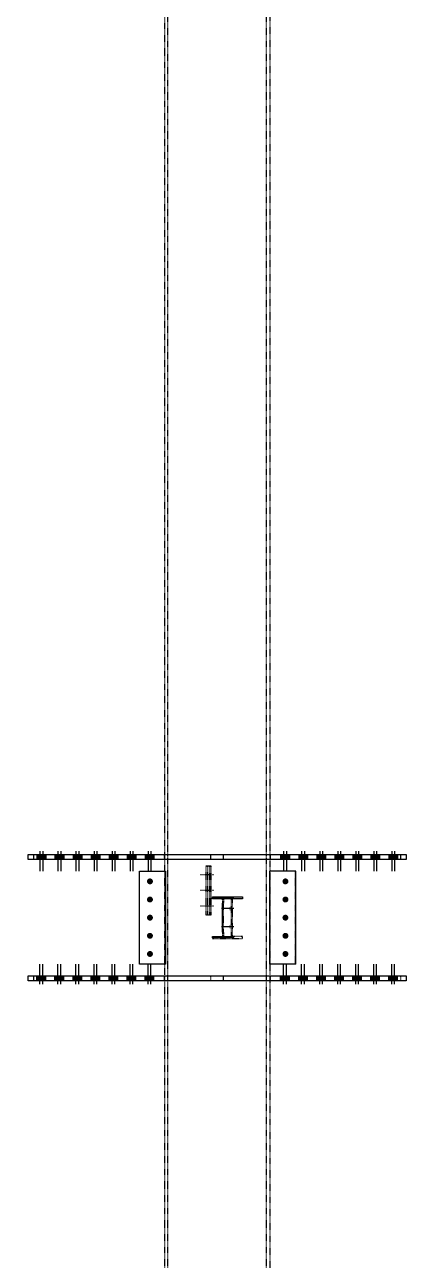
# Model space of a CAD drawing. Header units: millimetres. Extents: x 15962 to 71432, y 9666 to 72266.
# Drawn here: x 24812 to 26285, y 32844 to 37613 of the extents above; entities that cross this region are included whole.
import ezdxf

# ---------------------------------------------------------------- set-up
doc = ezdxf.new("R2010")
doc.units = ezdxf.units.MM
doc.header["$LTSCALE"] = 2
doc.linetypes.add('DXK_LINE_DOT1', pattern=[1.8814, 0.9407, -0.9407])
doc.linetypes.add('DXK_LINE_DOT2', pattern=[3.9198, 1.9599, -1.9599])

msp = doc.modelspace()

# ---------------------------------------------------------------- hatches: boundary and pattern name
at = {"linetype": 'Continuous'}
for points in [[(24859.2068, 34391.288), (24882.2068, 34391.288), (24882.2068, 34410.288), (24859.2068, 34410.288)], [(24869.9269, 34391.288), (24892.9269, 34391.288), (24892.9269, 34410.288), (24869.9269, 34410.288)], [(24928.8035, 34391.288), (24951.8035, 34391.288), (24951.8035, 34410.288), (24928.8035, 34410.288)], [(24939.5235, 34391.288), (24962.5235, 34391.288), (24962.5235, 34410.288), (24939.5235, 34410.288)], [(24998.4001, 34391.288), (25021.4001, 34391.288), (25021.4001, 34410.288), (24998.4001, 34410.288)], [(25009.1201, 34391.288), (25032.1201, 34391.288), (25032.1201, 34410.288), (25009.1201, 34410.288)], [(25067.9967, 34391.288), (25090.9967, 34391.288), (25090.9967, 34410.288), (25067.9967, 34410.288)], [(25078.7167, 34391.288), (25101.7167, 34391.288), (25101.7167, 34410.288), (25078.7167, 34410.288)], [(25137.5933, 34391.288), (25160.5933, 34391.288), (25160.5933, 34410.288), (25137.5933, 34410.288)], [(25148.3133, 34391.288), (25171.3133, 34391.288), (25171.3133, 34410.288), (25148.3133, 34410.288)], [(25207.1899, 34391.288), (25230.1899, 34391.288), (25230.1899, 34410.288), (25207.1899, 34410.288)], [(25217.91, 34391.288), (25240.91, 34391.288), (25240.91, 34410.288), (25217.91, 34410.288)], [(25276.7866, 34391.288), (25299.7866, 34391.288), (25299.7866, 34410.288), (25276.7866, 34410.288)], [(25287.5066, 34391.288), (25310.5066, 34391.288), (25310.5066, 34410.288), (25287.5066, 34410.288)], [(25799.9309, 34391.288), (25822.9309, 34391.288), (25822.9309, 34410.288), (25799.9309, 34410.288)], [(25810.651, 34391.288), (25833.651, 34391.288), (25833.651, 34410.288), (25810.651, 34410.288)], [(25869.5276, 34391.288), (25892.5276, 34391.288), (25892.5276, 34410.288), (25869.5276, 34410.288)], [(25880.2476, 34391.288), (25903.2476, 34391.288), (25903.2476, 34410.288), (25880.2476, 34410.288)], [(25939.1242, 34391.288), (25962.1242, 34391.288), (25962.1242, 34410.288), (25939.1242, 34410.288)], [(25949.8442, 34391.288), (25972.8442, 34391.288), (25972.8442, 34410.288), (25949.8442, 34410.288)], [(26008.7208, 34391.288), (26031.7208, 34391.288), (26031.7208, 34410.288), (26008.7208, 34410.288)], [(26019.4408, 34391.288), (26042.4408, 34391.288), (26042.4408, 34410.288), (26019.4408, 34410.288)], [(26078.3174, 34391.288), (26101.3174, 34391.288), (26101.3174, 34410.288), (26078.3174, 34410.288)], [(26089.0374, 34391.288), (26112.0374, 34391.288), (26112.0374, 34410.288), (26089.0374, 34410.288)], [(26147.914, 34391.288), (26170.914, 34391.288), (26170.914, 34410.288), (26147.914, 34410.288)], [(26158.6341, 34391.288), (26181.6341, 34391.288), (26181.6341, 34410.288), (26158.6341, 34410.288)], [(26217.5107, 34391.288), (26240.5107, 34391.288), (26240.5107, 34410.288), (26217.5107, 34410.288)], [(26228.2307, 34391.288), (26251.2307, 34391.288), (26251.2307, 34410.288), (26228.2307, 34410.288)], [(25283.9772, 34306.288), (25284.2271, 34308.679), (25284.9658, 34310.9655), (25286.161, 34313.0475), (25287.7605, 34314.8342), (25289.6944, 34316.2473), (25291.8781, 34317.2252), (25294.2163, 34317.725), (25296.6067, 34317.725), (25298.9449, 34317.2252), (25301.1287, 34316.2473), (25303.0626, 34314.8342), (25304.6621, 34313.0475), (25305.8573, 34310.9655), (25306.596, 34308.679), (25306.8458, 34306.288), (25306.596, 34303.897), (25305.8573, 34301.6105), (25304.6621, 34299.5285), (25303.0626, 34297.7418), (25301.1287, 34296.3287), (25298.9449, 34295.3509), (25296.6067, 34294.851), (25294.2163, 34294.851), (25291.8781, 34295.3509), (25289.6944, 34296.3287), (25287.7605, 34297.7418), (25286.161, 34299.5285), (25284.9658, 34301.6105), (25284.2271, 34303.897)], [(25806.9933, 34306.288), (25807.2432, 34308.679), (25807.9818, 34310.9655), (25809.1771, 34313.0475), (25810.7766, 34314.8342), (25812.7105, 34316.2473), (25814.8942, 34317.2252), (25817.2324, 34317.725), (25819.6228, 34317.725), (25821.961, 34317.2252), (25824.1448, 34316.2473), (25826.0786, 34314.8342), (25827.6782, 34313.0475), (25828.8734, 34310.9655), (25829.612, 34308.679), (25829.8619, 34306.288), (25829.612, 34303.897), (25828.8734, 34301.6105), (25827.6782, 34299.5285), (25826.0786, 34297.7418), (25824.1448, 34296.3287), (25821.961, 34295.3509), (25819.6228, 34294.851), (25817.2324, 34294.851), (25814.8942, 34295.3509), (25812.7105, 34296.3287), (25810.7766, 34297.7418), (25809.1771, 34299.5285), (25807.9818, 34301.6105), (25807.2432, 34303.897)], [(25283.9772, 34236.288), (25284.2271, 34238.679), (25284.9658, 34240.9655), (25286.161, 34243.0475), (25287.7605, 34244.8342), (25289.6944, 34246.2473), (25291.8781, 34247.2252), (25294.2163, 34247.725), (25296.6067, 34247.725), (25298.9449, 34247.2252), (25301.1287, 34246.2473), (25303.0626, 34244.8342), (25304.6621, 34243.0475), (25305.8573, 34240.9655), (25306.596, 34238.679), (25306.8458, 34236.288), (25306.596, 34233.897), (25305.8573, 34231.6105), (25304.6621, 34229.5285), (25303.0626, 34227.7418), (25301.1287, 34226.3287), (25298.9449, 34225.3509), (25296.6067, 34224.851), (25294.2163, 34224.851), (25291.8781, 34225.3509), (25289.6944, 34226.3287), (25287.7605, 34227.7418), (25286.161, 34229.5285), (25284.9658, 34231.6105), (25284.2271, 34233.897)], [(25806.9933, 34236.288), (25807.2432, 34238.679), (25807.9818, 34240.9655), (25809.1771, 34243.0475), (25810.7766, 34244.8342), (25812.7105, 34246.2473), (25814.8942, 34247.2252), (25817.2324, 34247.725), (25819.6228, 34247.725), (25821.961, 34247.2252), (25824.1448, 34246.2473), (25826.0786, 34244.8342), (25827.6782, 34243.0475), (25828.8734, 34240.9655), (25829.612, 34238.679), (25829.8619, 34236.288), (25829.612, 34233.897), (25828.8734, 34231.6105), (25827.6782, 34229.5285), (25826.0786, 34227.7418), (25824.1448, 34226.3287), (25821.961, 34225.3509), (25819.6228, 34224.851), (25817.2324, 34224.851), (25814.8942, 34225.3509), (25812.7105, 34226.3287), (25810.7766, 34227.7418), (25809.1771, 34229.5285), (25807.9818, 34231.6105), (25807.2432, 34233.897)], [(25602.3814, 34201.288), (25602.3639, 34199.7287), (25602.3122, 34198.2375), (25602.2285, 34196.8796), (25602.1165, 34195.7144), (25601.9811, 34194.7928), (25601.8282, 34194.1551), (25601.6645, 34193.8291), (25601.4972, 34193.8291), (25601.3335, 34194.1551), (25601.1806, 34194.7928), (25601.0452, 34195.7144), (25600.9332, 34196.8796), (25600.8496, 34198.2375), (25600.7978, 34199.7287), (25600.7803, 34201.288), (25600.7978, 34202.8473), (25600.8496, 34204.3385), (25600.9332, 34205.6964), (25601.0452, 34206.8616), (25601.1806, 34207.7832), (25601.3335, 34208.4209), (25601.4972, 34208.7469), (25601.6645, 34208.7469), (25601.8282, 34208.4209), (25601.9811, 34207.7832), (25602.1165, 34206.8616), (25602.2285, 34205.6964), (25602.3122, 34204.3385), (25602.3639, 34202.8473)], [(25607.1845, 34201.288), (25607.167, 34199.7287), (25607.1153, 34198.2375), (25607.0316, 34196.8796), (25606.9196, 34195.7144), (25606.7842, 34194.7928), (25606.6313, 34194.1551), (25606.4676, 34193.8291), (25606.3003, 34193.8291), (25606.1366, 34194.1551), (25605.9837, 34194.7928), (25605.8483, 34195.7144), (25605.7363, 34196.8796), (25605.6526, 34198.2375), (25605.6009, 34199.7287), (25605.5834, 34201.288), (25605.6009, 34202.8473), (25605.6526, 34204.3385), (25605.7363, 34205.6964), (25605.8483, 34206.8616), (25605.9837, 34207.7832), (25606.1366, 34208.4209), (25606.3003, 34208.7469), (25606.4676, 34208.7469), (25606.6313, 34208.4209), (25606.7842, 34207.7832), (25606.9196, 34206.8616), (25607.0316, 34205.6964), (25607.1153, 34204.3385), (25607.167, 34202.8473)], [(25283.9772, 34166.288), (25284.2271, 34168.679), (25284.9658, 34170.9655), (25286.161, 34173.0475), (25287.7605, 34174.8342), (25289.6944, 34176.2473), (25291.8781, 34177.2252), (25294.2163, 34177.725), (25296.6067, 34177.725), (25298.9449, 34177.2252), (25301.1287, 34176.2473), (25303.0626, 34174.8342), (25304.6621, 34173.0475), (25305.8573, 34170.9655), (25306.596, 34168.679), (25306.8458, 34166.288), (25306.596, 34163.897), (25305.8573, 34161.6105), (25304.6621, 34159.5285), (25303.0626, 34157.7418), (25301.1287, 34156.3287), (25298.9449, 34155.3509), (25296.6067, 34154.851), (25294.2163, 34154.851), (25291.8781, 34155.3509), (25289.6944, 34156.3287), (25287.7605, 34157.7418), (25286.161, 34159.5285), (25284.9658, 34161.6105), (25284.2271, 34163.897)], [(25806.9933, 34166.288), (25807.2432, 34168.679), (25807.9818, 34170.9655), (25809.1771, 34173.0475), (25810.7766, 34174.8342), (25812.7105, 34176.2473), (25814.8942, 34177.2252), (25817.2324, 34177.725), (25819.6228, 34177.725), (25821.961, 34177.2252), (25824.1448, 34176.2473), (25826.0786, 34174.8342), (25827.6782, 34173.0475), (25828.8734, 34170.9655), (25829.612, 34168.679), (25829.8619, 34166.288), (25829.612, 34163.897), (25828.8734, 34161.6105), (25827.6782, 34159.5285), (25826.0786, 34157.7418), (25824.1448, 34156.3287), (25821.961, 34155.3509), (25819.6228, 34154.851), (25817.2324, 34154.851), (25814.8942, 34155.3509), (25812.7105, 34156.3287), (25810.7766, 34157.7418), (25809.1771, 34159.5285), (25807.9818, 34161.6105), (25807.2432, 34163.897)], [(25283.9772, 34096.288), (25284.2271, 34098.679), (25284.9658, 34100.9655), (25286.161, 34103.0475), (25287.7605, 34104.8342), (25289.6944, 34106.2473), (25291.8781, 34107.2252), (25294.2163, 34107.725), (25296.6067, 34107.725), (25298.9449, 34107.2252), (25301.1287, 34106.2473), (25303.0626, 34104.8342), (25304.6621, 34103.0475), (25305.8573, 34100.9655), (25306.596, 34098.679), (25306.8458, 34096.288), (25306.596, 34093.897), (25305.8573, 34091.6105), (25304.6621, 34089.5285), (25303.0626, 34087.7418), (25301.1287, 34086.3287), (25298.9449, 34085.3509), (25296.6067, 34084.851), (25294.2163, 34084.851), (25291.8781, 34085.3509), (25289.6944, 34086.3287), (25287.7605, 34087.7418), (25286.161, 34089.5285), (25284.9658, 34091.6105), (25284.2271, 34093.897)], [(25602.3814, 34131.288), (25602.3639, 34129.7287), (25602.3122, 34128.2375), (25602.2285, 34126.8796), (25602.1165, 34125.7144), (25601.9811, 34124.7928), (25601.8282, 34124.1551), (25601.6645, 34123.8291), (25601.4972, 34123.8291), (25601.3335, 34124.1551), (25601.1806, 34124.7928), (25601.0452, 34125.7144), (25600.9332, 34126.8796), (25600.8496, 34128.2375), (25600.7978, 34129.7287), (25600.7803, 34131.288), (25600.7978, 34132.8473), (25600.8496, 34134.3385), (25600.9332, 34135.6964), (25601.0452, 34136.8616), (25601.1806, 34137.7832), (25601.3335, 34138.4209), (25601.4972, 34138.7469), (25601.6645, 34138.7469), (25601.8282, 34138.4209), (25601.9811, 34137.7832), (25602.1165, 34136.8616), (25602.2285, 34135.6964), (25602.3122, 34134.3385), (25602.3639, 34132.8473)], [(25607.1845, 34131.288), (25607.167, 34129.7287), (25607.1153, 34128.2375), (25607.0316, 34126.8796), (25606.9196, 34125.7144), (25606.7842, 34124.7928), (25606.6313, 34124.1551), (25606.4676, 34123.8291), (25606.3003, 34123.8291), (25606.1366, 34124.1551), (25605.9837, 34124.7928), (25605.8483, 34125.7144), (25605.7363, 34126.8796), (25605.6526, 34128.2375), (25605.6009, 34129.7287), (25605.5834, 34131.288), (25605.6009, 34132.8473), (25605.6526, 34134.3385), (25605.7363, 34135.6964), (25605.8483, 34136.8616), (25605.9837, 34137.7832), (25606.1366, 34138.4209), (25606.3003, 34138.7469), (25606.4676, 34138.7469), (25606.6313, 34138.4209), (25606.7842, 34137.7832), (25606.9196, 34136.8616), (25607.0316, 34135.6964), (25607.1153, 34134.3385), (25607.167, 34132.8473)], [(25806.9933, 34096.288), (25807.2432, 34098.679), (25807.9818, 34100.9655), (25809.1771, 34103.0475), (25810.7766, 34104.8342), (25812.7105, 34106.2473), (25814.8942, 34107.2252), (25817.2324, 34107.725), (25819.6228, 34107.725), (25821.961, 34107.2252), (25824.1448, 34106.2473), (25826.0786, 34104.8342), (25827.6782, 34103.0475), (25828.8734, 34100.9655), (25829.612, 34098.679), (25829.8619, 34096.288), (25829.612, 34093.897), (25828.8734, 34091.6105), (25827.6782, 34089.5285), (25826.0786, 34087.7418), (25824.1448, 34086.3287), (25821.961, 34085.3509), (25819.6228, 34084.851), (25817.2324, 34084.851), (25814.8942, 34085.3509), (25812.7105, 34086.3287), (25810.7766, 34087.7418), (25809.1771, 34089.5285), (25807.9818, 34091.6105), (25807.2432, 34093.897)], [(25283.9772, 34026.288), (25284.2271, 34028.679), (25284.9658, 34030.9655), (25286.161, 34033.0475), (25287.7605, 34034.8342), (25289.6944, 34036.2473), (25291.8781, 34037.2252), (25294.2163, 34037.725), (25296.6067, 34037.725), (25298.9449, 34037.2252), (25301.1287, 34036.2473), (25303.0626, 34034.8342), (25304.6621, 34033.0475), (25305.8573, 34030.9655), (25306.596, 34028.679), (25306.8458, 34026.288), (25306.596, 34023.897), (25305.8573, 34021.6105), (25304.6621, 34019.5285), (25303.0626, 34017.7418), (25301.1287, 34016.3287), (25298.9449, 34015.3509), (25296.6067, 34014.851), (25294.2163, 34014.851), (25291.8781, 34015.3509), (25289.6944, 34016.3287), (25287.7605, 34017.7418), (25286.161, 34019.5285), (25284.9658, 34021.6105), (25284.2271, 34023.897)], [(25806.9933, 34026.288), (25807.2432, 34028.679), (25807.9818, 34030.9655), (25809.1771, 34033.0475), (25810.7766, 34034.8342), (25812.7105, 34036.2473), (25814.8942, 34037.2252), (25817.2324, 34037.725), (25819.6228, 34037.725), (25821.961, 34037.2252), (25824.1448, 34036.2473), (25826.0786, 34034.8342), (25827.6782, 34033.0475), (25828.8734, 34030.9655), (25829.612, 34028.679), (25829.8619, 34026.288), (25829.612, 34023.897), (25828.8734, 34021.6105), (25827.6782, 34019.5285), (25826.0786, 34017.7418), (25824.1448, 34016.3287), (25821.961, 34015.3509), (25819.6228, 34014.851), (25817.2324, 34014.851), (25814.8942, 34015.3509), (25812.7105, 34016.3287), (25810.7766, 34017.7418), (25809.1771, 34019.5285), (25807.9818, 34021.6105), (25807.2432, 34023.897)], [(24859.2068, 33922.288), (24882.2068, 33922.288), (24882.2068, 33941.288), (24859.2068, 33941.288)], [(24869.9269, 33922.288), (24892.9269, 33922.288), (24892.9269, 33941.288), (24869.9269, 33941.288)], [(24928.8035, 33922.288), (24951.8035, 33922.288), (24951.8035, 33941.288), (24928.8035, 33941.288)], [(24939.5235, 33922.288), (24962.5235, 33922.288), (24962.5235, 33941.288), (24939.5235, 33941.288)], [(24998.4001, 33922.288), (25021.4001, 33922.288), (25021.4001, 33941.288), (24998.4001, 33941.288)], [(25009.1201, 33922.288), (25032.1201, 33922.288), (25032.1201, 33941.288), (25009.1201, 33941.288)], [(25067.9967, 33922.288), (25090.9967, 33922.288), (25090.9967, 33941.288), (25067.9967, 33941.288)], [(25078.7167, 33922.288), (25101.7167, 33922.288), (25101.7167, 33941.288), (25078.7167, 33941.288)], [(25137.5933, 33922.288), (25160.5933, 33922.288), (25160.5933, 33941.288), (25137.5933, 33941.288)], [(25148.3133, 33922.288), (25171.3133, 33922.288), (25171.3133, 33941.288), (25148.3133, 33941.288)], [(25207.1899, 33922.288), (25230.1899, 33922.288), (25230.1899, 33941.288), (25207.1899, 33941.288)], [(25217.91, 33922.288), (25240.91, 33922.288), (25240.91, 33941.288), (25217.91, 33941.288)], [(25276.7866, 33922.288), (25299.7866, 33922.288), (25299.7866, 33941.288), (25276.7866, 33941.288)], [(25287.5066, 33922.288), (25310.5066, 33922.288), (25310.5066, 33941.288), (25287.5066, 33941.288)], [(25799.9309, 33922.288), (25822.9309, 33922.288), (25822.9309, 33941.288), (25799.9309, 33941.288)], [(25810.651, 33922.288), (25833.651, 33922.288), (25833.651, 33941.288), (25810.651, 33941.288)], [(25869.5276, 33922.288), (25892.5276, 33922.288), (25892.5276, 33941.288), (25869.5276, 33941.288)], [(25880.2476, 33922.288), (25903.2476, 33922.288), (25903.2476, 33941.288), (25880.2476, 33941.288)], [(25939.1242, 33922.288), (25962.1242, 33922.288), (25962.1242, 33941.288), (25939.1242, 33941.288)], [(25949.8442, 33922.288), (25972.8442, 33922.288), (25972.8442, 33941.288), (25949.8442, 33941.288)], [(26008.7208, 33922.288), (26031.7208, 33922.288), (26031.7208, 33941.288), (26008.7208, 33941.288)], [(26019.4408, 33922.288), (26042.4408, 33922.288), (26042.4408, 33941.288), (26019.4408, 33941.288)], [(26078.3174, 33922.288), (26101.3174, 33922.288), (26101.3174, 33941.288), (26078.3174, 33941.288)], [(26089.0374, 33922.288), (26112.0374, 33922.288), (26112.0374, 33941.288), (26089.0374, 33941.288)], [(26147.914, 33922.288), (26170.914, 33922.288), (26170.914, 33941.288), (26147.914, 33941.288)], [(26158.6341, 33922.288), (26181.6341, 33922.288), (26181.6341, 33941.288), (26158.6341, 33941.288)], [(26217.5107, 33922.288), (26240.5107, 33922.288), (26240.5107, 33941.288), (26217.5107, 33941.288)], [(26228.2307, 33922.288), (26251.2307, 33922.288), (26251.2307, 33941.288), (26228.2307, 33941.288)]]:
    msp.add_hatch(color=3, dxfattribs=at).paths.add_polyline_path(points)

# ---------------------------------------------------------------- linework, layer by layer
at = {"color": 7, "linetype": 'DXK_LINE_DOT1'}
for p, q in [((25364.7972, 28907.288), (25364.7972, 44141.288)), ((25745.9248, 28907.288), (25745.9248, 44141.288)), ((25349.8314, 34410.288), (25349.8314, 34391.288)), ((25531.0253, 34391.288), (25531.0253, 34410.288)), ((25760.8906, 34391.288), (25760.8906, 34410.288)), ((26263.5573, 34391.288), (26263.5573, 34410.288)), ((25353.9993, 33986.288), (25353.9993, 34346.288)), ((25518.8704, 34176.288), (25518.8704, 34366.288)), ((25524.6455, 34366.288), (25524.6455, 34176.288)), ((25857.1318, 33986.288), (25857.1318, 34346.288)), ((25580.9142, 34235.288), (25580.9142, 34238.588)), ((25618.2337, 34091.2213), (25618.4969, 34093.688)), ((25618.4969, 34086.288), (25618.2337, 34088.7547)), ((25349.8314, 33941.288), (25349.8314, 33922.288)), ((25531.0253, 33922.288), (25531.0253, 33941.288)), ((25760.8906, 33922.288), (25760.8906, 33941.288)), ((26263.5573, 33922.288), (26263.5573, 33941.288))]:
    msp.add_line(p, q, dxfattribs=at)
at = {"color": 7, "linetype": 'Continuous'}
for p, q in [((24847.0308, 34391.288), (24847.0308, 34410.288)), ((25579.9249, 34391.288), (25579.9249, 34410.288)), ((25255.6379, 33986.288), (25255.6379, 34346.288)), ((25858.1991, 34346.288), (25757.8974, 34346.288)), ((25758.7704, 33986.288), (25758.7704, 34346.288)), ((25858.1991, 33986.288), (25858.1991, 34346.288)), ((25571.0391, 34238.888), (25571.0391, 34246.288)), ((25574.9822, 34110.5919), (25574.9822, 34221.9841)), ((25575.2775, 34238.588), (25575.2454, 34238.888)), ((25571.0391, 34086.288), (25571.0391, 34093.688)), ((25858.1991, 33986.288), (25757.8974, 33986.288)), ((24847.0308, 33922.288), (24847.0308, 33941.288)), ((25579.9249, 33922.288), (25579.9249, 33941.288))]:
    msp.add_line(p, q, dxfattribs=at)
at = {"color": 3, "linetype": 'Continuous'}
for p, q in [((24859.2068, 34410.288), (24859.2068, 34391.288)), ((24869.9269, 34410.288), (24869.9269, 34391.288)), ((24870.7068, 34423.488), (24870.7068, 34345.288)), ((24881.4269, 34423.488), (24881.4269, 34345.288)), ((24882.2068, 34410.288), (24882.2068, 34391.288)), ((24892.9269, 34410.288), (24892.9269, 34391.288)), ((24928.8035, 34410.288), (24928.8035, 34391.288)), ((24939.5235, 34410.288), (24939.5235, 34391.288)), ((24940.3035, 34423.488), (24940.3035, 34345.288)), ((24951.0235, 34423.488), (24951.0235, 34345.288)), ((24951.8035, 34410.288), (24951.8035, 34391.288)), ((24962.5235, 34410.288), (24962.5235, 34391.288)), ((24998.4001, 34410.288), (24998.4001, 34391.288)), ((25009.1201, 34410.288), (25009.1201, 34391.288)), ((25009.9001, 34423.488), (25009.9001, 34345.288)), ((25020.6201, 34423.488), (25020.6201, 34345.288)), ((25021.4001, 34410.288), (25021.4001, 34391.288)), ((25032.1201, 34410.288), (25032.1201, 34391.288)), ((25067.9967, 34410.288), (25067.9967, 34391.288)), ((25078.7167, 34410.288), (25078.7167, 34391.288)), ((25079.4967, 34423.488), (25079.4967, 34345.288)), ((25090.2167, 34423.488), (25090.2167, 34345.288)), ((25090.9967, 34410.288), (25090.9967, 34391.288)), ((25101.7167, 34410.288), (25101.7167, 34391.288)), ((25137.5933, 34410.288), (25137.5933, 34391.288)), ((25148.3133, 34410.288), (25148.3133, 34391.288)), ((25149.0933, 34423.488), (25149.0933, 34345.288)), ((25159.8133, 34423.488), (25159.8133, 34345.288)), ((25160.5933, 34410.288), (25160.5933, 34391.288)), ((25171.3133, 34410.288), (25171.3133, 34391.288)), ((25207.1899, 34410.288), (25207.1899, 34391.288)), ((25217.91, 34410.288), (25217.91, 34391.288)), ((25218.6899, 34423.488), (25218.6899, 34345.288)), ((25229.41, 34423.488), (25229.41, 34345.288)), ((25230.1899, 34410.288), (25230.1899, 34391.288)), ((25240.91, 34410.288), (25240.91, 34391.288)), ((25276.7866, 34410.288), (25276.7866, 34391.288)), ((25287.5066, 34410.288), (25287.5066, 34391.288)), ((25288.2866, 34423.488), (25288.2866, 34345.288)), ((25299.0066, 34423.488), (25299.0066, 34345.288)), ((25299.7866, 34410.288), (25299.7866, 34391.288)), ((25310.5066, 34410.288), (25310.5066, 34391.288)), ((25799.9309, 34410.288), (25799.9309, 34391.288)), ((25810.651, 34410.288), (25810.651, 34391.288)), ((25811.4309, 34423.488), (25811.4309, 34345.288)), ((25822.151, 34423.488), (25822.151, 34345.288)), ((25822.9309, 34410.288), (25822.9309, 34391.288)), ((25833.651, 34410.288), (25833.651, 34391.288)), ((25869.5276, 34410.288), (25869.5276, 34391.288)), ((25880.2476, 34410.288), (25880.2476, 34391.288)), ((25881.0276, 34423.488), (25881.0276, 34345.288)), ((25891.7476, 34423.488), (25891.7476, 34345.288)), ((25892.5276, 34410.288), (25892.5276, 34391.288)), ((25903.2476, 34410.288), (25903.2476, 34391.288)), ((25939.1242, 34410.288), (25939.1242, 34391.288)), ((25949.8442, 34410.288), (25949.8442, 34391.288)), ((25950.6242, 34423.488), (25950.6242, 34345.288)), ((25961.3442, 34423.488), (25961.3442, 34345.288)), ((25962.1242, 34410.288), (25962.1242, 34391.288)), ((25972.8442, 34410.288), (25972.8442, 34391.288)), ((26008.7208, 34410.288), (26008.7208, 34391.288)), ((26019.4408, 34410.288), (26019.4408, 34391.288)), ((26020.2208, 34423.488), (26020.2208, 34345.288)), ((26030.9408, 34423.488), (26030.9408, 34345.288)), ((26031.7208, 34410.288), (26031.7208, 34391.288)), ((26042.4408, 34410.288), (26042.4408, 34391.288)), ((26078.3174, 34410.288), (26078.3174, 34391.288)), ((26089.0374, 34410.288), (26089.0374, 34391.288)), ((26089.8174, 34423.488), (26089.8174, 34345.288)), ((26100.5374, 34423.488), (26100.5374, 34345.288)), ((26101.3174, 34410.288), (26101.3174, 34391.288)), ((26112.0374, 34410.288), (26112.0374, 34391.288)), ((26147.914, 34410.288), (26147.914, 34391.288)), ((26158.6341, 34410.288), (26158.6341, 34391.288)), ((26159.414, 34423.488), (26159.414, 34345.288)), ((26170.1341, 34423.488), (26170.1341, 34345.288)), ((26170.914, 34410.288), (26170.914, 34391.288)), ((26181.6341, 34410.288), (26181.6341, 34391.288)), ((26217.5107, 34410.288), (26217.5107, 34391.288)), ((26228.2307, 34410.288), (26228.2307, 34391.288)), ((26229.0107, 34423.488), (26229.0107, 34345.288)), ((26239.7307, 34423.488), (26239.7307, 34345.288)), ((26240.5107, 34410.288), (26240.5107, 34391.288)), ((26251.2307, 34410.288), (26251.2307, 34391.288)), ((25291.9334, 34306.288), (25298.679, 34306.288)), ((25819.8365, 34306.288), (25813.0908, 34306.288)), ((25291.9334, 34236.288), (25298.679, 34236.288)), ((25614.4271, 34201.288), (25571.7522, 34201.288)), ((25619.2301, 34201.288), (25576.5553, 34201.288)), ((25819.8365, 34236.288), (25813.0908, 34236.288)), ((25291.9334, 34166.288), (25298.679, 34166.288)), ((25819.8365, 34166.288), (25813.0908, 34166.288)), ((25614.4271, 34131.288), (25571.7522, 34131.288)), ((25619.2301, 34131.288), (25576.5553, 34131.288)), ((25291.9334, 34096.288), (25298.679, 34096.288)), ((25819.8365, 34096.288), (25813.0908, 34096.288)), ((25291.9334, 34026.288), (25298.679, 34026.288)), ((25819.8365, 34026.288), (25813.0908, 34026.288)), ((24870.7068, 33909.088), (24870.7068, 33987.288)), ((24881.4269, 33909.088), (24881.4269, 33987.288)), ((24940.3035, 33909.088), (24940.3035, 33987.288)), ((24951.0235, 33909.088), (24951.0235, 33987.288)), ((25009.9001, 33909.088), (25009.9001, 33987.288)), ((25020.6201, 33909.088), (25020.6201, 33987.288)), ((25079.4967, 33909.088), (25079.4967, 33987.288)), ((25090.2167, 33909.088), (25090.2167, 33987.288)), ((25149.0933, 33909.088), (25149.0933, 33987.288)), ((25159.8133, 33909.088), (25159.8133, 33987.288)), ((25218.6899, 33909.088), (25218.6899, 33987.288)), ((25229.41, 33909.088), (25229.41, 33987.288)), ((25288.2866, 33909.088), (25288.2866, 33987.288)), ((25299.0066, 33909.088), (25299.0066, 33987.288)), ((25811.4309, 33909.088), (25811.4309, 33987.288)), ((25822.151, 33909.088), (25822.151, 33987.288)), ((25881.0276, 33909.088), (25881.0276, 33987.288)), ((25891.7476, 33909.088), (25891.7476, 33987.288)), ((25950.6242, 33909.088), (25950.6242, 33987.288)), ((25961.3442, 33909.088), (25961.3442, 33987.288)), ((26020.2208, 33909.088), (26020.2208, 33987.288)), ((26030.9408, 33909.088), (26030.9408, 33987.288)), ((26089.8174, 33909.088), (26089.8174, 33987.288)), ((26100.5374, 33909.088), (26100.5374, 33987.288)), ((26159.414, 33909.088), (26159.414, 33987.288)), ((26170.1341, 33909.088), (26170.1341, 33987.288)), ((26229.0107, 33909.088), (26229.0107, 33987.288)), ((26239.7307, 33909.088), (26239.7307, 33987.288)), ((24859.2068, 33922.288), (24859.2068, 33941.288)), ((24869.9269, 33922.288), (24869.9269, 33941.288)), ((24882.2068, 33922.288), (24882.2068, 33941.288)), ((24892.9269, 33922.288), (24892.9269, 33941.288)), ((24928.8035, 33922.288), (24928.8035, 33941.288)), ((24939.5235, 33922.288), (24939.5235, 33941.288)), ((24951.8035, 33922.288), (24951.8035, 33941.288)), ((24962.5235, 33922.288), (24962.5235, 33941.288)), ((24998.4001, 33922.288), (24998.4001, 33941.288)), ((25009.1201, 33922.288), (25009.1201, 33941.288)), ((25021.4001, 33922.288), (25021.4001, 33941.288)), ((25032.1201, 33922.288), (25032.1201, 33941.288)), ((25067.9967, 33922.288), (25067.9967, 33941.288)), ((25078.7167, 33922.288), (25078.7167, 33941.288)), ((25090.9967, 33922.288), (25090.9967, 33941.288)), ((25101.7167, 33922.288), (25101.7167, 33941.288)), ((25137.5933, 33922.288), (25137.5933, 33941.288)), ((25148.3133, 33922.288), (25148.3133, 33941.288)), ((25160.5933, 33922.288), (25160.5933, 33941.288)), ((25171.3133, 33922.288), (25171.3133, 33941.288)), ((25207.1899, 33922.288), (25207.1899, 33941.288)), ((25217.91, 33922.288), (25217.91, 33941.288)), ((25230.1899, 33922.288), (25230.1899, 33941.288)), ((25240.91, 33922.288), (25240.91, 33941.288)), ((25276.7866, 33922.288), (25276.7866, 33941.288)), ((25287.5066, 33922.288), (25287.5066, 33941.288)), ((25299.7866, 33922.288), (25299.7866, 33941.288)), ((25310.5066, 33922.288), (25310.5066, 33941.288)), ((25799.9309, 33922.288), (25799.9309, 33941.288)), ((25810.651, 33922.288), (25810.651, 33941.288)), ((25822.9309, 33922.288), (25822.9309, 33941.288)), ((25833.651, 33922.288), (25833.651, 33941.288)), ((25869.5276, 33922.288), (25869.5276, 33941.288)), ((25880.2476, 33922.288), (25880.2476, 33941.288)), ((25892.5276, 33922.288), (25892.5276, 33941.288)), ((25903.2476, 33922.288), (25903.2476, 33941.288)), ((25939.1242, 33922.288), (25939.1242, 33941.288)), ((25949.8442, 33922.288), (25949.8442, 33941.288)), ((25962.1242, 33922.288), (25962.1242, 33941.288)), ((25972.8442, 33922.288), (25972.8442, 33941.288)), ((26008.7208, 33922.288), (26008.7208, 33941.288)), ((26019.4408, 33922.288), (26019.4408, 33941.288)), ((26031.7208, 33922.288), (26031.7208, 33941.288)), ((26042.4408, 33922.288), (26042.4408, 33941.288)), ((26078.3174, 33922.288), (26078.3174, 33941.288)), ((26089.0374, 33922.288), (26089.0374, 33941.288)), ((26101.3174, 33922.288), (26101.3174, 33941.288)), ((26112.0374, 33922.288), (26112.0374, 33941.288)), ((26147.914, 33922.288), (26147.914, 33941.288)), ((26158.6341, 33922.288), (26158.6341, 33941.288)), ((26170.914, 33922.288), (26170.914, 33941.288)), ((26181.6341, 33922.288), (26181.6341, 33941.288)), ((26217.5107, 33922.288), (26217.5107, 33941.288)), ((26228.2307, 33922.288), (26228.2307, 33941.288)), ((26240.5107, 33922.288), (26240.5107, 33941.288)), ((26251.2307, 33922.288), (26251.2307, 33941.288))]:
    msp.add_line(p, q, dxfattribs=at)
at = {"color": 3, "linetype": 'DXK_LINE_DOT2'}
for p, q in [((25540.8714, 34331.288), (25490.6002, 34331.288)), ((25540.8714, 34271.288), (25490.6002, 34271.288)), ((25540.8714, 34211.288), (25490.6002, 34211.288))]:
    msp.add_line(p, q, dxfattribs=at)
at = {"color": 7, "linetype": 'DXK_LINE_DOT1'}
for points in [[(25352.8246, 33986.288), (25352.8246, 34346.288), (25352.8246, 34391.288), (25352.8246, 34410.288), (25352.8246, 38992.288), (25352.8246, 39011.288), (25352.8246, 39091.288), (25352.8246, 39761.288), (25352.8246, 39841.288), (25352.8246, 39860.288), (25352.8246, 42942.288), (25352.8246, 42961.288), (25352.8246, 43041.288), (25352.8246, 44011.288), (25352.8246, 44091.288), (25352.8246, 44110.288), (25352.8246, 44141.288)], [(25757.8974, 39841.288), (25757.8974, 39011.288), (25757.8974, 38992.288), (25757.8974, 34410.288), (25757.8974, 34391.288), (25757.8974, 33941.288), (25757.8974, 33922.288), (25757.8974, 28907.288), (25352.8246, 28907.288), (25352.8246, 33922.288), (25352.8246, 33941.288), (25352.8246, 33986.288)], [(25757.703, 33986.288), (25757.8974, 33986.288), (25757.703, 33986.288), (25757.703, 34346.288)], [(25536.7021, 34241.3547), (25536.7021, 34243.8213), (25618.2337, 34243.8213)], [(25618.2337, 34241.3547), (25618.2337, 34243.8213), (25618.4969, 34246.288)], [(25579.9654, 34110.5919), (25579.9536, 34221.9841), (25580.464, 34225.1057), (25580.7972, 34229.7774), (25580.9142, 34235.288), (25575.9428, 34235.288), (25575.8258, 34229.7774), (25575.4926, 34225.1057), (25574.9822, 34221.9841), (25579.9536, 34221.9841)], [(25575.9428, 34235.288), (25575.9428, 34238.588), (25575.2775, 34238.588), (25580.9142, 34238.588), (25580.2489, 34238.588), (25580.2169, 34238.888)], [(25609.3192, 34238.888), (25609.3192, 34093.688), (25614.2906, 34093.688), (25614.2906, 34238.888)], [(25580.2169, 34093.688), (25580.2489, 34093.988), (25580.9142, 34093.988), (25580.9142, 34097.288)], [(25536.7021, 34088.7547), (25536.7021, 34091.2213), (25618.2337, 34091.2213), (25618.2337, 34088.7547), (25536.7021, 34088.7547), (25536.9654, 34086.288), (25652.5707, 34086.288), (25652.5707, 34093.688), (25614.2906, 34093.688)], [(25580.9142, 34093.988), (25575.2775, 34093.988), (25575.2454, 34093.688)]]:
    msp.add_lwpolyline(points, dxfattribs=at)
at = {"color": 7, "linetype": 'Continuous'}
for points in [[(24825.6838, 34391.288), (24825.6838, 34410.288), (26284.9161, 34410.288), (26284.9161, 34391.288)], [(24825.6838, 33922.288), (24825.6838, 33941.288), (26284.9161, 33941.288), (26284.9161, 33922.288)]]:
    msp.add_lwpolyline(points, close=True, dxfattribs=at)
at = {"color": 7, "linetype": 'DXK_LINE_DOT1'}
for points in [[(25512.9046, 34176.288), (25512.9046, 34366.288), (25530.6112, 34366.288), (25530.6112, 34176.288)], [(25757.8974, 34346.288), (25757.703, 34346.288)], [(25575.4926, 34107.4704), (25575.8258, 34102.7987), (25575.9428, 34097.288), (25580.9142, 34097.288), (25580.7972, 34102.7987), (25580.464, 34107.4704), (25579.9654, 34110.5919), (25574.9822, 34110.5919)]]:
    msp.add_lwpolyline(points, close=True, dxfattribs=at)
at = {"color": 7, "linetype": 'Continuous'}
for points in [[(25536.7021, 34243.8213), (25536.9654, 34246.288), (25652.5707, 34246.288), (25652.5707, 34238.888), (25614.2906, 34238.888), (25609.3192, 34238.888), (25536.9654, 34238.888), (25536.7021, 34241.3547), (25618.2337, 34241.3547), (25618.4969, 34238.888)], [(25575.9428, 34097.288), (25575.9428, 34093.988), (25575.2775, 34093.988)], [(25536.7021, 34091.2213), (25536.9654, 34093.688), (25609.3192, 34093.688)]]:
    msp.add_lwpolyline(points, dxfattribs=at)

# ---------------------------------------------------------------- wipeouts: each hides what was drawn before it
at = {"color": 0}
for points in [[(25279.5799, 34469.994), (25279.5799, 34533.994), (25084.7674, 34533.994), (25084.7674, 34469.994)], [(25006.7892, 33790.834), (25006.7892, 33854.834), (24811.9767, 33854.834), (24811.9767, 33790.834)]]:
    msp.add_wipeout(points, dxfattribs=at)

# ---------------------------------------------------------------- next in the draw order: wipeouts: each hides what was drawn before it
for points in [[(25279.5799, 34469.994), (25279.5799, 34533.994), (25084.7674, 34533.994), (25084.7674, 34469.994)], [(25240.5699, 34245.1005), (25176.5699, 34245.1003), (25176.5706, 34050.2878), (25240.5706, 34050.288)], [(25006.7892, 33790.834), (25006.7892, 33854.834), (24811.9767, 33854.834), (24811.9767, 33790.834)]]:
    msp.add_wipeout(points, dxfattribs=at)

# ---------------------------------------------------------------- next in the draw order: wipeouts: each hides what was drawn before it
msp.add_wipeout([(25240.5699, 34245.1005), (25176.5699, 34245.1003), (25176.5706, 34050.2878), (25240.5706, 34050.288)], dxfattribs=at)

# ---------------------------------------------------------------- next in the draw order: linework, layer by layer
at = {"color": 7, "linetype": 'Continuous'}
msp.add_lwpolyline([(25254.5706, 33986.288), (25254.5706, 34346.288), (25355.0667, 34346.288), (25355.0667, 33986.288)], close=True, dxfattribs=at)

doc.saveas('drawing.dxf')
